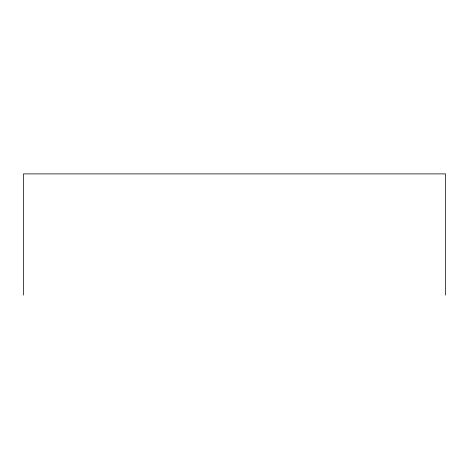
<?xml version="1.0" encoding="UTF-8"?>
<svg xmlns="http://www.w3.org/2000/svg" width="469" height="469" viewBox="0 0 469 469"><rect width="100%" height="100%" fill="white"/><g stroke="black" fill="none" stroke-linecap="round" stroke-linejoin="round"><path stroke-width="0.7" d="M445.55 295.107L445.55 173.893L23.45 173.893L23.45 295.107"/></g></svg>
